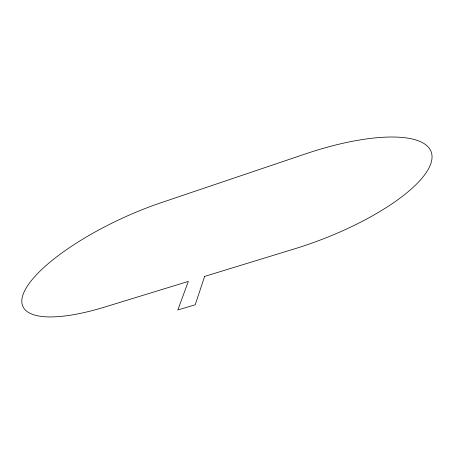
<?xml version="1.0" encoding="UTF-8"?>
<svg xmlns="http://www.w3.org/2000/svg" width="454" height="454" viewBox="0 0 454 454"><rect width="100%" height="100%" fill="white"/><g stroke="black" fill="none" stroke-linecap="round" stroke-linejoin="round"><path stroke-width="0.68" d="M204.629 276.418L195.209 304.799L177.82 309.969L188.331 281.418L104.505 307.12A126.087 38.284 -24.9 0 1 25.288 289.595A126.087 38.284 -24.9 0 1 160.875 202.79L305.78 153.798A134.18 43.022 -20.9 0 1 431.936 158.843A134.18 43.022 -20.9 0 1 294.867 248.747L204.629 276.418"/></g></svg>
